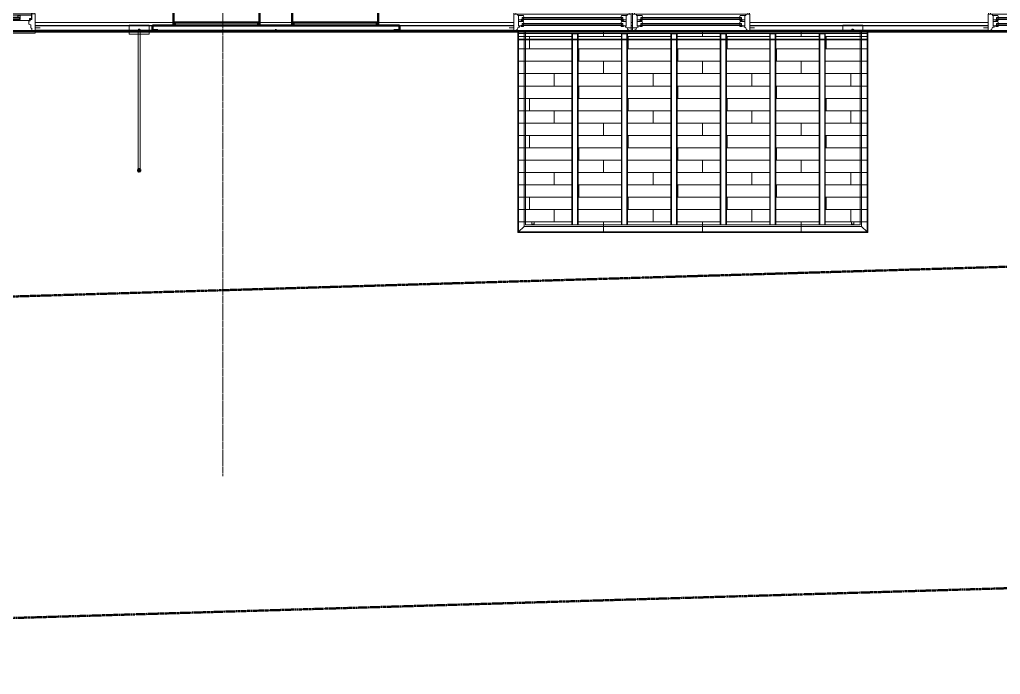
# Model space of a CAD drawing. Header units: inches. Extents: x -4218 to -1830, y 9767 to 12426.
# Drawn here: x -3220.1 to -2902.6, y 9772 to 9983.9 of the extents above; entities that cross this region are included whole.
import ezdxf

# ---------------------------------------------------------------- set-up
doc = ezdxf.new("R2010")
doc.units = ezdxf.units.IN
doc.header["$MEASUREMENT"] = 0
for name, pattern in [('Dash 1_16_', [0.125, 0.0625, -0.0625]), ('Double Dash 3_8_', [1, 0.375, -0.125, 0.125, -0.125, 0.125, -0.125]), ('Grid Line 1_2_', [0.875, 0.5, -0.125, 0.125, -0.125]), ('Hidden 1_8_', [0.1875, 0.125, -0.0625])]:
    doc.linetypes.add(name, pattern=pattern)
for name, color, linetype, lineweight in [('A-DOOR-5', 31, 'Continuous', 9), ('A-DOOR-6', 31, 'Continuous', 20), ('A-DOOR-FRAM', 31, 'Continuous', 9), ('A-DOOR-FRAM-4', 31, 'Continuous', 20), ('A-DOOR-GLAZ', 31, 'Continuous', 9), ('A-FLOR-3', 192, 'Continuous', 9), ('A-FLOR-PATT-1', 9, 'Continuous', 9), ('A-GENM', 5, 'Continuous', 9), ('A-GENM-6', 5, 'Continuous', 50), ('A-GLAZ-1', 151, 'Continuous', 9), ('A-GLAZ-2', 151, 'Continuous', 20), ('A-GLAZ-3', 151, 'Continuous', 50), ('A-WALL', 113, 'Continuous', 13), ('A-WALL-7', 113, 'Continuous', 9), ('A-WALL-8', 113, 'Continuous', 50), ('C-PROP-LINE', 91, 'Double Dash 3_8_', 50), ('C-PROP-LINE-1', 91, 'Dash 1_16_', 50), ('S-BEAM', 12, 'Continuous', 9), ('S-BEAM-1', 12, 'Hidden 1_8_', 9), ('S-GRID-1', 1, 'Grid Line 1_2_', 9)]:
    doc.layers.add(name, color=color, linetype=linetype, lineweight=lineweight)

# ---------------------------------------------------------------- blocks, each defined once
blk = doc.blocks.new('Basic Wall _ EXT - FIBER CEMENT - LARGE - ___-2505169-BACKGROUND - RCP - 2ND FLOOR')
at = {"layer": 'A-WALL-7'}
for p, q in [((-3215.06, 9981.94), (-3177.09, 9981.94)), ((-3177.09, 9981.94), (-3215.06, 9981.94)), ((-3177.09, 9981.91), (-3215.06, 9981.91)), ((-3177.09, 9981.91), (-3215.06, 9981.91)), ((-3177.09, 9981.94), (-3170.26, 9981.94)), ((-3170.26, 9981.94), (-3177.09, 9981.94)), ((-3097.16, 9981.91), (-3177.09, 9981.91)), ((-3097.16, 9981.91), (-3177.09, 9981.91)), ((-3169.82, 9981.94), (-3170.26, 9981.94)), ((-3167.03, 9981.94), (-3169.82, 9981.94)), ((-3142.82, 9981.94), (-3167.02, 9981.94)), ((-3142.39, 9981.94), (-3142.82, 9981.94)), ((-3142.39, 9981.94), (-3131.86, 9981.94)), ((-3131.86, 9981.94), (-3142.39, 9981.94)), ((-3131.42, 9981.94), (-3131.86, 9981.94)), ((-3104.42, 9981.94), (-3131.42, 9981.94)), ((-3103.99, 9981.94), (-3104.42, 9981.94)), ((-3103.99, 9981.94), (-3097.16, 9981.94)), ((-3097.16, 9981.94), (-3103.99, 9981.94)), ((-3097.16, 9981.94), (-3060.14, 9981.94)), ((-3060.14, 9981.94), (-3097.16, 9981.94)), ((-3060.14, 9981.91), (-3097.16, 9981.91)), ((-3060.14, 9981.91), (-3097.16, 9981.91)), ((-3022.11, 9981.94), (-3021.74, 9981.94)), ((-3021.74, 9981.94), (-3022.11, 9981.94)), ((-3021.74, 9981.91), (-3022.11, 9981.91)), ((-3021.74, 9981.91), (-3022.11, 9981.91)), ((-2983.71, 9981.94), (-2906.54, 9981.94)), ((-2906.54, 9981.94), (-2983.71, 9981.94)), ((-2906.54, 9981.91), (-2983.71, 9981.91)), ((-2906.54, 9981.91), (-2983.71, 9981.91)), ((-3060.14, 9979.9), (-3215.06, 9979.9)), ((-3060.14, 9979.9), (-3215.06, 9979.9)), ((-3215.06, 9979.87), (-3060.14, 9979.87)), ((-3060.14, 9979.87), (-3215.06, 9979.87)), ((-3021.74, 9979.9), (-3022.11, 9979.9)), ((-3021.74, 9979.9), (-3022.11, 9979.9)), ((-3022.11, 9979.87), (-3021.74, 9979.87)), ((-3021.74, 9979.87), (-3022.11, 9979.87)), ((-2906.54, 9979.9), (-2983.71, 9979.9)), ((-2906.54, 9979.9), (-2983.71, 9979.9)), ((-2983.71, 9979.87), (-2906.54, 9979.87)), ((-2906.54, 9979.87), (-2983.71, 9979.87))]:
    blk.add_line(p, q, dxfattribs=at)
blk = doc.blocks.new('Window-Double_Hung-Andersen-400_Series-Tilt_Wash - DOUBLE HUNG - REVERSE COTTAGE - 2ND FLOOR-2888952-BACKGROUND - RCP - 2ND FLOOR')
at = {"layer": 'A-GLAZ-1'}
for p, q in [((-19.01, 3.94), (-19.01, 2.44)), ((-18.95, 3.94), (-19.01, 3.94)), ((-18.95, 4.44), (18.95, 4.44)), ((-18.95, 1.06), (-18.95, 4.44)), ((-18.32, 1.06), (-18.32, 4.44)), ((18.32, 1.06), (18.32, 4.44)), ((18.95, 4.44), (18.95, 1.06)), ((19.01, 3.94), (18.95, 3.94)), ((19.01, 2.44), (19.01, 3.94)), ((-18.95, 2.44), (-19.01, 2.44)), ((18.95, 1.06), (-18.95, 1.06)), ((19.01, 2.44), (18.95, 2.44)), ((-16.29, -0.19), (-15.7, -0.19)), ((-16.29, -0.56), (-15.7, -0.56)), ((-16.29, -2.13), (-15.7, -2.13)), ((-16.29, -2.5), (-15.7, -2.5)), ((-15.82, -0.56), (-15.82, -0.19)), ((-15.82, -2.5), (-15.82, -2.13)), ((-15.7, -0.06), (15.7, -0.06)), ((-15.7, -0.19), (15.7, -0.19)), ((-15.7, -0.56), (15.7, -0.56)), ((-15.7, -0.69), (15.7, -0.69)), ((-15.7, -2), (15.7, -2)), ((-15.7, -2.13), (15.7, -2.13)), ((-15.7, -2.5), (15.7, -2.5)), ((-15.7, -2.63), (15.7, -2.63)), ((16.29, -0.19), (15.7, -0.19)), ((16.29, -0.56), (15.7, -0.56)), ((16.29, -2.13), (15.7, -2.13)), ((16.29, -2.5), (15.7, -2.5)), ((15.82, -0.56), (15.82, -0.19)), ((15.82, -2.5), (15.82, -2.13))]:
    blk.add_line(p, q, dxfattribs=at)
at = {"layer": 'A-GLAZ-2'}
for p, q in [((-19.01, 1.06), (19.01, 1.06)), ((-19.01, -4.81), (-19.01, 1.06)), ((-17.67, 0.78), (-18, 1.06)), ((-17.67, 0.78), (-17.67, 0.56)), ((-17.67, 0.56), (-15.86, 0.56)), ((-17.42, -2.75), (-17.42, 0.56)), ((-15.86, 0.56), (-15.7, -0.06)), ((15.86, 0.56), (15.7, -0.06)), ((17.67, 0.56), (15.86, 0.56)), ((17.42, -2.75), (17.42, 0.56)), ((17.67, 0.78), (18, 1.06)), ((17.67, 0.78), (17.67, 0.56)), ((19.01, 1.06), (19.01, -4.81)), ((-17.42, -0.81), (-16.57, -0.81)), ((-17.42, -1.37), (-15.86, -1.37)), ((-17.42, -2.75), (-16.57, -2.75)), ((-17.14, -3.19), (-17.14, -2.75)), ((-16.57, -0.69), (-16.57, -1.03)), ((-15.7, -0.69), (-16.57, -0.69)), ((-15.86, -1.03), (-16.57, -1.03)), ((-16.57, -2.63), (-16.57, -2.97)), ((-15.7, -2.63), (-16.57, -2.63)), ((-15.86, -2.97), (-16.57, -2.97)), ((-16.29, -0.69), (-16.29, -0.06)), ((-15.7, -0.06), (-16.29, -0.06)), ((-16.29, -2.63), (-16.29, -2)), ((-15.7, -2), (-16.29, -2)), ((-15.86, -1.03), (-15.7, -0.69)), ((-15.86, -1.37), (-15.7, -2)), ((-15.86, -2.97), (-15.7, -2.63)), ((15.7, -0.06), (16.29, -0.06)), ((15.86, -1.03), (15.7, -0.69)), ((15.7, -0.69), (16.57, -0.69)), ((15.86, -1.37), (15.7, -2)), ((15.7, -2), (16.29, -2)), ((15.86, -2.97), (15.7, -2.63)), ((15.7, -2.63), (16.57, -2.63)), ((15.86, -1.03), (16.57, -1.03)), ((17.42, -1.37), (15.86, -1.37)), ((15.86, -2.97), (16.57, -2.97)), ((16.29, -0.69), (16.29, -0.06)), ((16.29, -2.63), (16.29, -2)), ((16.57, -0.69), (16.57, -1.03)), ((17.42, -0.81), (16.57, -0.81)), ((16.57, -2.63), (16.57, -2.97)), ((17.42, -2.75), (16.57, -2.75)), ((17.14, -3.19), (17.14, -2.75)), ((-19.01, -3.44), (-20.51, -3.44)), ((19.01, -4.81), (-19.01, -4.81)), ((-18.2, -4), (-17.92, -4)), ((-18.2, -4.81), (-18.2, -4)), ((-17.92, -4), (-17.61, -3.19)), ((-17.61, -3.19), (-17.14, -3.19)), ((17.61, -3.19), (17.14, -3.19)), ((17.92, -4), (17.61, -3.19)), ((18.2, -4), (17.92, -4)), ((18.2, -4.81), (18.2, -4)), ((19.01, -3.44), (20.51, -3.44))]:
    blk.add_line(p, q, dxfattribs=at)
blk = doc.blocks.new('Door-Inswing-Andersen-400_Series-Single - 3_ 0-1_8_ x custom height - 2ND FLOOR-2897953-BACKGROUND - RCP - 2ND FLOOR')
at = {"layer": 'A-DOOR-5'}
blk.add_line((16.87, 0.66), (16.87, 34.41), dxfattribs=at)
blk.add_arc((16.87, 0.66), 33.75, 90, 180, dxfattribs=at)
at = {"layer": 'A-DOOR-6'}
for p, q in [((-16.87, -0.41), (-16.87, 0.66)), ((-16.87, 0.66), (-12.44, 0.66)), ((-13.19, 0.66), (-13.19, -0.66)), ((-13.19, 0.66), (-13.19, 0.59)), ((-13.19, 0.59), (-12.67, 0.59)), ((-12.44, 0.09), (-13.19, 0.09)), ((-12.67, 0.59), (-12.47, 0.34)), ((-12.47, 0.34), (-12.44, 0.16)), ((12.44, 0.66), (-12.44, 0.66)), ((-12.44, 0.16), (-12.44, 0.09)), ((16.87, 0.66), (12.44, 0.66)), ((12.47, 0.34), (12.44, 0.16)), ((12.44, 0.16), (12.44, 0.09)), ((12.44, 0.09), (13.19, 0.09)), ((12.67, 0.59), (12.47, 0.34)), ((13.19, 0.59), (12.67, 0.59)), ((13.19, 0.66), (13.19, -0.66)), ((13.19, 0.66), (13.19, 0.59)), ((16.87, -0.41), (16.87, 0.66)), ((-16.26, -0.42), (-16.87, -0.41)), ((-16.26, -1.06), (-16.26, -0.42)), ((-16.26, -1.06), (-12.44, -1.06)), ((-13.19, -0.66), (-12.44, -0.66)), ((-12.44, -0.75), (-12.47, -1.06)), ((-12.44, -0.66), (-12.44, -0.75)), ((12.44, -1.06), (-12.44, -1.06)), ((12.44, -0.66), (12.44, -0.75)), ((13.19, -0.66), (12.44, -0.66)), ((12.44, -0.75), (12.47, -1.06)), ((16.26, -1.06), (12.44, -1.06)), ((16.26, -0.42), (16.87, -0.41)), ((16.26, -1.06), (16.26, -0.42))]:
    blk.add_line(p, q, dxfattribs=at)
at = {"layer": 'A-DOOR-FRAM'}
for p, q in [((-17.94, 4.44), (-17.31, 4.44)), ((-17.94, 1.12), (-17.94, 4.44)), ((-17.31, 4.44), (-17.31, 1.12)), ((17.31, 4.44), (17.94, 4.44)), ((17.31, 1.12), (17.31, 4.44)), ((17.94, 4.44), (17.94, 1.12)), ((-17.31, 1.12), (-17.94, 1.12)), ((17.94, 1.12), (17.31, 1.12))]:
    blk.add_line(p, q, dxfattribs=at)
at = {"layer": 'A-DOOR-FRAM-4'}
for p, q in [((-18.06, -4.75), (-18.06, 1.12)), ((-18.06, 1.12), (-17.03, 1.12)), ((-17.69, 1.12), (-18.06, 1.12)), ((-18.06, 1.12), (18.06, 1.12)), ((-18.06, -5.09), (-18.06, 1.12)), ((-17.03, 1.12), (-17.03, -0.66)), ((17.03, 1.12), (17.03, -0.66)), ((18.06, 1.12), (17.03, 1.12)), ((18.06, -4.75), (18.06, 1.12)), ((18.06, 1.12), (18.06, -5.09)), ((-17.03, -0.66), (-16.45, -0.66)), ((-16, -2.23), (-16.69, -2.39)), ((-16.69, -2.39), (-16.69, -3.39)), ((-16.45, -0.66), (-16.45, -1.09)), ((-16.45, -1.09), (-16, -1.09)), ((-16, -1.09), (-16, -2.23)), ((16.45, -1.09), (16, -1.09)), ((16, -1.09), (16, -2.23)), ((16, -2.23), (16.69, -2.39)), ((16.45, -0.66), (16.45, -1.09)), ((17.03, -0.66), (16.45, -0.66)), ((16.69, -2.39), (16.69, -3.39)), ((-19.69, -3.44), (-18.06, -3.44)), ((-18.06, -4.75), (-17.03, -4.75)), ((18.06, -5.09), (-18.06, -5.09)), ((-16.69, -3.39), (-17.03, -3.63)), ((-17.03, -3.63), (-17.03, -4.75)), ((16.69, -3.39), (17.03, -3.63)), ((17.03, -3.63), (17.03, -4.75)), ((18.06, -4.75), (17.03, -4.75)), ((19.69, -3.44), (18.06, -3.44))]:
    blk.add_line(p, q, dxfattribs=at)
at = {"layer": 'A-DOOR-GLAZ'}
for p, q in [((12.44, 0.09), (-12.44, 0.09)), ((-13.19, -0.06), (-12.44, -0.06)), ((-12.44, -0.5), (-13.19, -0.5)), ((-12.98, -0.5), (-12.98, -0.06)), ((12.44, -0.06), (-12.44, -0.06)), ((12.44, -0.5), (-12.44, -0.5)), ((12.44, -0.66), (-12.44, -0.66)), ((13.19, -0.06), (12.44, -0.06)), ((12.44, -0.5), (13.19, -0.5)), ((12.98, -0.5), (12.98, -0.06))]:
    blk.add_line(p, q, dxfattribs=at)
blk = doc.blocks.new('V-Series_EWC4_SPVU_RFA_2015 - 2ND AND 3RD FLOOR-2226480-BACKGROUND - RCP - 2ND FLOOR')
at = {"layer": 'A-GENM-6'}
for p, q in [((-3858.97, 11734.83), (-3858.97, 11735.26)), ((-3858.97, 11735.26), (-3829.54, 11735.26)), ((-3858.97, 11734.33), (-3858.97, 11734.83)), ((-3858.97, 11734.83), (-3857.97, 11734.83)), ((-3857.97, 11734.83), (-3858.97, 11734.83)), ((-3858.97, 11708.33), (-3858.97, 11734.33)), ((-3857.97, 11734.83), (-3857.97, 11734.33)), ((-3857.97, 11707.83), (-3857.97, 11734.83)), ((-3857.97, 11734.33), (-3857.97, 11708.33)), ((-3829.54, 11735.26), (-3829.54, 11707.39)), ((-3858.97, 11707.83), (-3858.97, 11708.33)), ((-3857.97, 11708.33), (-3857.97, 11707.83)), ((-3857.97, 11707.83), (-3858.97, 11707.83)), ((-3858.97, 11707.39), (-3858.97, 11707.83)), ((-3858.97, 11707.83), (-3857.97, 11707.83)), ((-3829.54, 11707.39), (-3858.97, 11707.39))]:
    blk.add_line(p, q, dxfattribs=at)
blk = doc.blocks.new('Walls 16 - Walls 1-2569701-BACKGROUND - RCP - 2ND FLOOR')
at = {"layer": 'A-WALL-7'}
for p, q in [((-3184.62, 9981.94), (-3184.62, 9982.13)), ((-3184.62, 9982.13), (-3184.51, 9982.13)), ((-3184.51, 9982.13), (-3184.62, 9982.13)), ((-3184.62, 9980.19), (-3184.62, 9981.94)), ((-3184.49, 9982.13), (-3181.37, 9982.13)), ((-3178.12, 9982.13), (-3184.49, 9982.13)), ((-3181.37, 9982.13), (-3180.53, 9982.13)), ((-3180.53, 9982.13), (-3179.75, 9982.13)), ((-3179.75, 9982.13), (-3179.07, 9982.13)), ((-3179.07, 9982.13), (-3178.56, 9982.13)), ((-3178.56, 9982.13), (-3178.23, 9982.13)), ((-3178.23, 9982.13), (-3178.12, 9982.13)), ((-3178.12, 9982.13), (-3178.12, 9981.97)), ((-3178.12, 9981.94), (-3178.12, 9980.48)), ((-3184.62, 9979.9), (-3184.62, 9980.19)), ((-3184.62, 9979.2), (-3184.62, 9979.87)), ((-3184.62, 9979.2), (-3178.12, 9979.2)), ((-3181.75, 9979.2), (-3184.62, 9979.2)), ((-3181.75, 9980.44), (-3181.75, 9980.51)), ((-3181.75, 9980.19), (-3181.75, 9980.41)), ((-3181.75, 9979.9), (-3181.75, 9980.19)), ((-3181.75, 9979.2), (-3181.75, 9979.87)), ((-3181.75, 9935.09), (-3181.75, 9979.2)), ((-3181.64, 9979.2), (-3181.7, 9979.2)), ((-3181.56, 9979.2), (-3181.64, 9979.2)), ((-3181.47, 9979.2), (-3181.56, 9979.2)), ((-3181.37, 9979.2), (-3181.47, 9979.2)), ((-3181.28, 9979.2), (-3181.37, 9979.2)), ((-3181.18, 9979.2), (-3181.27, 9979.2)), ((-3181.11, 9979.2), (-3181.18, 9979.2)), ((-3181.05, 9979.2), (-3181.1, 9979.2)), ((-3181, 9980.51), (-3181, 9980.44)), ((-3181, 9980.41), (-3181, 9980.19)), ((-3181, 9980.19), (-3181, 9979.9)), ((-3181, 9979.87), (-3181, 9979.2)), ((-3181, 9979.2), (-3181, 9935.09)), ((-3178.12, 9979.2), (-3180.99, 9979.2)), ((-3178.12, 9980.43), (-3178.12, 9980.19)), ((-3178.12, 9980.19), (-3178.12, 9979.9)), ((-3178.12, 9979.87), (-3178.12, 9979.2))]:
    blk.add_line(p, q, dxfattribs=at)
for start_param, end_param in [(2.879793, 3.141593), (3.141593, 3.359433), (3.45814, 3.664826), (1.308997, 2.783757), (3.666584, 3.926299), (3.928778, 4.187721), (4.190755, 4.449148), (4.45253, 4.587024), (4.587024, 4.710638), (4.71414, 4.837754), (4.837754, 4.972247), (0.264233, 1.308997), (4.97563, 5.234023), (5.237057, 5.496), (5.498479, 5.758194), (0, 0.261799), (6.065345, 6.260917)]:
    blk.add_ellipse((-3181.37, 9980.51), major_axis=(0.375, 0), ratio=0.86769, start_param=start_param, end_param=end_param, dxfattribs=at)
at = {"layer": 'A-WALL-8', "flags": 128}
for points in [[(-3181.75, 9935.09), (-3181.74, 9935.19), (-3181.7, 9935.29), (-3181.65, 9935.37), (-3181.59, 9935.44), (-3181.5, 9935.49), (-3181.42, 9935.52), (-3181.33, 9935.52), (-3181.24, 9935.49), (-3181.16, 9935.44), (-3181.09, 9935.37), (-3181.04, 9935.29), (-3181.01, 9935.19), (-3181, 9935.09)], [(-3181, 9935.09), (-3181.01, 9934.98), (-3181.04, 9934.89), (-3181.09, 9934.8), (-3181.16, 9934.73), (-3181.24, 9934.68), (-3181.33, 9934.66), (-3181.42, 9934.66), (-3181.5, 9934.68), (-3181.59, 9934.73), (-3181.65, 9934.8), (-3181.7, 9934.89), (-3181.74, 9934.98), (-3181.75, 9935.09)]]:
    blk.add_lwpolyline(points, dxfattribs=at)
blk = doc.blocks.new('Walls 51 - Walls 1-2573829-BACKGROUND - RCP - 2ND FLOOR')
at = {"layer": 'A-WALL-7'}
for p, q in [((-3054.27, 9917.47), (-3054.27, 9918.18)), ((-3053.52, 9918.18), (-3053.52, 9917.47))]:
    blk.add_line(p, q, dxfattribs=at)
for start_param, end_param in [(0.049078, 3.092515), (3.235897, 3.403392), (6.13645, 6.283185)]:
    blk.add_ellipse((-3053.89, 9917.45), major_axis=(0.375, 0), ratio=0.86769, start_param=start_param, end_param=end_param, dxfattribs=at)
blk = doc.blocks.new('Walls 52 - Walls 1-2573848-BACKGROUND - RCP - 2ND FLOOR')
at = {"layer": 'A-WALL-7'}
for p, q in [((-2953.65, 9981.94), (-2953.65, 9982.13)), ((-2953.65, 9982.13), (-2950.4, 9982.13)), ((-2947.15, 9982.13), (-2953.65, 9982.13)), ((-2953.65, 9980.19), (-2953.65, 9981.94)), ((-2950.4, 9982.13), (-2948.77, 9982.13)), ((-2948.77, 9982.13), (-2947.15, 9982.13)), ((-2947.15, 9982.13), (-2947.15, 9981.94)), ((-2947.15, 9981.94), (-2947.15, 9980.19)), ((-2953.65, 9979.9), (-2953.65, 9980.19)), ((-2950.77, 9980.19), (-2950.77, 9980.51)), ((-2950.77, 9979.9), (-2950.77, 9980.19)), ((-2950.02, 9980.51), (-2950.02, 9980.19)), ((-2950.02, 9980.19), (-2950.02, 9979.9)), ((-2947.15, 9980.19), (-2947.15, 9979.9)), ((-2950.77, 9917.47), (-2950.77, 9918.18)), ((-2950.02, 9918.18), (-2950.02, 9917.47))]:
    blk.add_line(p, q, dxfattribs=at)
for centre, start_param, end_param in [((-2950.4, 9980.51), 0, 3.141593), ((-2950.4, 9980.51), 3.141593, 3.359433), ((-2950.4, 9980.51), 3.403392, 3.663844), ((-2950.4, 9980.51), 3.665191, 3.860878), ((-2950.4, 9980.51), 3.926991, 4.186454), ((-2950.4, 9980.51), 4.18879, 4.447982), ((-2950.4, 9980.51), 4.45059, 4.587024), ((-2950.4, 9980.51), 4.587024, 4.709688), ((-2950.4, 9980.51), 4.712389, 4.837754), ((-2950.4, 9980.51), 4.837754, 4.971578), ((-2950.4, 9980.51), 4.974188, 5.233645), ((-2950.4, 9980.51), 5.235988, 5.495873), ((-2950.4, 9980.51), 5.570973, 5.758233), ((-2950.4, 9980.51), 5.840308, 6.020685), ((-2950.4, 9980.51), 6.065345, 6.260917), ((-2950.4, 9917.45), 0.049078, 3.092515), ((-2950.4, 9917.45), 3.141593, 3.403392), ((-2950.4, 9917.45), 6.021386, 6.283185)]:
    blk.add_ellipse(centre, major_axis=(0.375, 0), ratio=0.86769, start_param=start_param, end_param=end_param, dxfattribs=at)
blk = doc.blocks.new('Walls 147 - Walls 3-2573868-BACKGROUND - RCP - 2ND FLOOR')
at = {"layer": 'A-WALL-7'}
for p, q in [((-3058.81, 9979.81), (-3058.81, 9977.3)), ((-3058.81, 9979.34), (-3058.81, 9979.81)), ((-3058.81, 9979.34), (-3058.81, 9979.81)), ((-3058.81, 9914.94), (-3058.81, 9979.81)), ((-3058.81, 9979.34), (-3058.81, 9979.81)), ((-3058.81, 9977.57), (-3058.81, 9979.34)), ((-3058.81, 9979.34), (-3058.81, 9977.57)), ((-3058.81, 9977.38), (-3058.81, 9979.34)), ((-3058.81, 9977.57), (-3058.81, 9979.34)), ((-3058.81, 9977.38), (-3058.81, 9979.34)), ((-3056.28, 9979.34), (-3058.79, 9979.34)), ((-3056.28, 9979.34), (-3058.79, 9979.34)), ((-3058.54, 9977.3), (-3058.54, 9979.81)), ((-3058.54, 9979.34), (-3058.54, 9979.81)), ((-3058.54, 9977.57), (-3058.54, 9979.34)), ((-3056.77, 9977.3), (-3056.77, 9979.81)), ((-3056.77, 9977.3), (-3056.77, 9979.81)), ((-3056.28, 9979.81), (-3056.28, 9917.47)), ((-3056.28, 9979.34), (-3056.28, 9979.81)), ((-2948.02, 9979.34), (-3056.28, 9979.34)), ((-2948.02, 9979.34), (-3056.28, 9979.34)), ((-3056.28, 9977.5), (-3056.28, 9979.34)), ((-3021.74, 9979.83), (-3022.11, 9979.83)), ((-3022.11, 9979.83), (-3021.74, 9979.83)), ((-2948.02, 9979.83), (-2983.71, 9979.83)), ((-2983.71, 9979.83), (-2945.49, 9979.83)), ((-2947.53, 9979.83), (-2948.02, 9979.83)), ((-2948.02, 9979.34), (-2948.02, 9979.83)), ((-2948.02, 9979.83), (-2948.02, 9917.47)), ((-2947.53, 9979.83), (-2948.02, 9979.83)), ((-2948.02, 9979.83), (-2945.49, 9979.83)), ((-2945.51, 9979.34), (-2948.02, 9979.34)), ((-2945.51, 9979.34), (-2948.02, 9979.34)), ((-2948.02, 9977.57), (-2948.02, 9979.34)), ((-2945.57, 9979.83), (-2947.53, 9979.83)), ((-2947.53, 9979.83), (-2947.53, 9977.3)), ((-2947.53, 9979.83), (-2947.53, 9977.3)), ((-2945.57, 9979.83), (-2947.53, 9979.83)), ((-2947.53, 9979.83), (-2945.76, 9979.83)), ((-2945.76, 9979.83), (-2947.53, 9979.83)), ((-2945.76, 9979.83), (-2945.76, 9977.3)), ((-2945.76, 9979.83), (-2945.76, 9979.34)), ((-2945.76, 9979.83), (-2945.5, 9979.83)), ((-2945.69, 9979.83), (-2945.76, 9979.83)), ((-2945.76, 9979.34), (-2945.76, 9977.57)), ((-2945.57, 9979.83), (-2945.69, 9979.83)), ((-2945.5, 9979.83), (-2945.57, 9979.83)), ((-2945.5, 9979.83), (-2945.49, 9979.83)), ((-2945.49, 9979.83), (-2945.5, 9979.83)), ((-2945.49, 9979.83), (-2945.49, 9979.34)), ((-2945.49, 9977.3), (-2945.49, 9979.83)), ((-2945.49, 9979.83), (-2945.49, 9979.34)), ((-2945.49, 9914.94), (-2945.49, 9979.83)), ((-2945.49, 9979.83), (-2945.49, 9979.34)), ((-2945.49, 9979.34), (-2945.49, 9977.38)), ((-2945.49, 9977.57), (-2945.49, 9979.34)), ((-2945.49, 9979.34), (-2945.49, 9977.57)), ((-2945.49, 9979.34), (-2945.49, 9977.57)), ((-2945.49, 9979.34), (-2945.49, 9977.38)), ((-3058.81, 9977.5), (-3058.81, 9977.57)), ((-3058.81, 9977.57), (-3058.81, 9977.33)), ((-3056.28, 9977.57), (-3058.81, 9977.57)), ((-3058.54, 9977.57), (-3058.81, 9977.57)), ((-3058.81, 9977.3), (-3058.81, 9977.57)), ((-3058.81, 9977.43), (-3058.81, 9977.5)), ((-3058.81, 9977.38), (-3058.81, 9977.43)), ((-3058.81, 9977.33), (-3058.81, 9977.38)), ((-3058.81, 9977.31), (-3058.81, 9977.33)), ((-3058.81, 9977.33), (-3058.81, 9977.31)), ((-3058.81, 9977.3), (-3058.81, 9977.31)), ((-3058.81, 9977.31), (-3058.81, 9977.3)), ((-3058.54, 9977.3), (-3058.81, 9977.3)), ((-2945.49, 9977.3), (-3058.81, 9977.3)), ((-3058.81, 9914.94), (-3058.81, 9977.3)), ((-3058.81, 9914.94), (-3058.81, 9977.3)), ((-3058.61, 9977.3), (-3058.67, 9977.3)), ((-3056.77, 9977.3), (-3058.61, 9977.3)), ((-3056.77, 9977.57), (-3058.54, 9977.57)), ((-3058.54, 9977.3), (-3058.54, 9977.57)), ((-3056.77, 9977.3), (-3058.54, 9977.3)), ((-3058.54, 9915.21), (-3058.54, 9977.3)), ((-3058.54, 9915.21), (-3058.54, 9977.3)), ((-3056.28, 9977.57), (-3056.77, 9977.57)), ((-3056.28, 9977.3), (-3056.77, 9977.3)), ((-3056.28, 9977.3), (-3056.77, 9977.3)), ((-3056.77, 9916.98), (-3056.77, 9977.3)), ((-3056.77, 9916.98), (-3056.77, 9977.3)), ((-2948.02, 9977.57), (-3056.28, 9977.57)), ((-3041.28, 9977.57), (-3056.28, 9977.57)), ((-3056.28, 9977.43), (-3056.28, 9977.5)), ((-3056.28, 9977.38), (-3056.28, 9977.43)), ((-3041.28, 9977.3), (-3056.28, 9977.3)), ((-3041.28, 9977.3), (-3056.28, 9977.3)), ((-3056.28, 9917.47), (-3056.28, 9977.3)), ((-3025.28, 9977.57), (-3039.28, 9977.57)), ((-3025.28, 9977.3), (-3039.28, 9977.3)), ((-3025.28, 9977.3), (-3039.28, 9977.3)), ((-3009.28, 9977.57), (-3023.28, 9977.57)), ((-3009.28, 9977.3), (-3023.28, 9977.3)), ((-3009.28, 9977.3), (-3023.28, 9977.3)), ((-2993.28, 9977.57), (-3007.28, 9977.57)), ((-2993.28, 9977.3), (-3007.28, 9977.3)), ((-2993.28, 9977.3), (-3007.28, 9977.3)), ((-2977.28, 9977.57), (-2991.28, 9977.57)), ((-2977.28, 9977.3), (-2991.28, 9977.3)), ((-2977.28, 9977.3), (-2991.28, 9977.3)), ((-2961.28, 9977.57), (-2975.28, 9977.57)), ((-2961.28, 9977.3), (-2975.28, 9977.3)), ((-2961.28, 9977.3), (-2975.28, 9977.3)), ((-2948.02, 9977.57), (-2959.28, 9977.57)), ((-2948.02, 9977.3), (-2959.28, 9977.3)), ((-2948.02, 9977.3), (-2959.28, 9977.3)), ((-2945.49, 9977.57), (-2948.02, 9977.57)), ((-2947.53, 9977.57), (-2948.02, 9977.57)), ((-2948.02, 9977.5), (-2948.02, 9977.57)), ((-2948.02, 9977.43), (-2948.02, 9977.5)), ((-2948.02, 9977.38), (-2948.02, 9977.43)), ((-2947.53, 9977.3), (-2948.02, 9977.3)), ((-2947.53, 9977.3), (-2948.02, 9977.3)), ((-2948.02, 9917.47), (-2948.02, 9977.3)), ((-2945.76, 9977.57), (-2947.53, 9977.57)), ((-2945.76, 9977.3), (-2947.53, 9977.3)), ((-2945.69, 9977.3), (-2947.53, 9977.3)), ((-2947.53, 9977.3), (-2947.53, 9916.98)), ((-2947.53, 9977.3), (-2947.53, 9916.98)), ((-2945.49, 9977.57), (-2945.76, 9977.57)), ((-2945.76, 9977.57), (-2945.76, 9977.3)), ((-2945.49, 9977.3), (-2945.76, 9977.3)), ((-2945.76, 9977.3), (-2945.76, 9915.21)), ((-2945.76, 9977.3), (-2945.76, 9915.21)), ((-2945.63, 9977.3), (-2945.69, 9977.3)), ((-2945.49, 9977.5), (-2945.49, 9977.57)), ((-2945.49, 9977.57), (-2945.49, 9977.5)), ((-2945.49, 9977.57), (-2945.49, 9977.3)), ((-2945.49, 9977.38), (-2945.49, 9977.5)), ((-2945.49, 9977.5), (-2945.49, 9977.38)), ((-2945.49, 9977.33), (-2945.49, 9977.38)), ((-2945.49, 9977.38), (-2945.49, 9977.3)), ((-2945.49, 9977.31), (-2945.49, 9977.33)), ((-2945.49, 9977.3), (-2945.49, 9977.31)), ((-2945.49, 9977.3), (-2945.49, 9914.94)), ((-2945.49, 9977.3), (-2945.49, 9914.94)), ((-2945.49, 9914.94), (-3058.81, 9914.94)), ((-3058.81, 9914.94), (-2945.49, 9914.94)), ((-2945.49, 9914.94), (-3058.81, 9914.94)), ((-3056.77, 9916.98), (-3058.54, 9915.21)), ((-3058.54, 9915.21), (-3056.77, 9916.98)), ((-2945.76, 9915.21), (-3058.54, 9915.21)), ((-2945.76, 9915.21), (-3058.54, 9915.21)), ((-2947.53, 9916.98), (-3056.77, 9916.98)), ((-2947.53, 9916.98), (-3056.77, 9916.98)), ((-3056.28, 9917.47), (-3054.27, 9917.47)), ((-2948.02, 9917.47), (-3056.28, 9917.47)), ((-3054.26, 9917.47), (-3053.52, 9917.47)), ((-3053.52, 9917.47), (-3041.28, 9917.47)), ((-3041.28, 9917.47), (-3041.09, 9917.47)), ((-3041.09, 9917.47), (-3039.47, 9917.47)), ((-3039.47, 9917.47), (-3039.28, 9917.47)), ((-3039.28, 9917.47), (-3025.28, 9917.47)), ((-3025.28, 9917.47), (-3025.09, 9917.47)), ((-3025.09, 9917.47), (-3023.47, 9917.47)), ((-3023.47, 9917.47), (-3023.28, 9917.47)), ((-3023.28, 9917.47), (-3009.28, 9917.47)), ((-3009.28, 9917.47), (-3009.09, 9917.47)), ((-3009.09, 9917.47), (-3007.47, 9917.47)), ((-3007.47, 9917.47), (-3007.28, 9917.47)), ((-3007.28, 9917.47), (-2993.28, 9917.47)), ((-2993.28, 9917.47), (-2993.09, 9917.47)), ((-2993.09, 9917.47), (-2991.47, 9917.47)), ((-2991.47, 9917.47), (-2991.28, 9917.47)), ((-2991.28, 9917.47), (-2977.28, 9917.47)), ((-2977.28, 9917.47), (-2977.09, 9917.47)), ((-2977.09, 9917.47), (-2975.47, 9917.47)), ((-2975.47, 9917.47), (-2975.28, 9917.47)), ((-2975.28, 9917.47), (-2961.28, 9917.47)), ((-2961.28, 9917.47), (-2961.09, 9917.47)), ((-2961.09, 9917.47), (-2959.47, 9917.47)), ((-2959.47, 9917.47), (-2959.28, 9917.47)), ((-2959.28, 9917.47), (-2950.77, 9917.47)), ((-2950.77, 9917.47), (-2950.03, 9917.47)), ((-2950.02, 9917.47), (-2948.02, 9917.47)), ((-2945.76, 9915.21), (-2947.53, 9916.98)), ((-2947.53, 9916.98), (-2945.76, 9915.21))]:
    blk.add_line(p, q, dxfattribs=at)
for points, knots in [([(-3058.77, 9914.98), (-3058.78, 9914.97), (-3058.79, 9914.96), (-3058.81, 9914.94), (-3058.81, 9914.94), (-3058.81, 9914.94)], [-0.3333333, -0.3333333, -0.3333333, -0.3333333, -0.25, -0.1666667, 0, 0, 0, 0]), ([(-3058.8, 9914.95), (-3058.8, 9914.95), (-3058.79, 9914.96), (-3058.78, 9914.98), (-3058.76, 9914.99), (-3058.74, 9915.01), (-3058.74, 9915.02), (-3058.73, 9915.02)], [-0.8333333, -0.8333333, -0.8333333, -0.8333333, -0.75, -0.6666667, -0.5833333, -0.5416667, -0.5, -0.5, -0.5, -0.5]), ([(-3058.54, 9915.21), (-3058.56, 9915.19), (-3058.6, 9915.15), (-3058.64, 9915.11), (-3058.67, 9915.08), (-3058.69, 9915.06), (-3058.71, 9915.04), (-3058.73, 9915.02), (-3058.74, 9915.01), (-3058.76, 9914.99), (-3058.77, 9914.98), (-3058.77, 9914.98)], [-1, -1, -1, -1, -0.8333333, -0.75, -0.6666667, -0.625, -0.5833333, -0.5, -0.4583333, -0.4166667, -0.3333333, -0.3333333, -0.3333333, -0.3333333]), ([(-3058.73, 9915.02), (-3058.72, 9915.03), (-3058.71, 9915.04), (-3058.69, 9915.06), (-3058.67, 9915.08), (-3058.64, 9915.11), (-3058.6, 9915.15), (-3058.56, 9915.19), (-3058.54, 9915.21)], [-0.5, -0.5, -0.5, -0.5, -0.4166667, -0.375, -0.3333333, -0.25, -0.1666667, 0, 0, 0, 0]), ([(-2945.57, 9915.02), (-2945.57, 9915.03), (-2945.59, 9915.05), (-2945.62, 9915.07), (-2945.64, 9915.09), (-2945.66, 9915.11), (-2945.7, 9915.15), (-2945.73, 9915.19), (-2945.76, 9915.21)], [0.5, 0.5, 0.5, 0.5, 0.5833333, 0.6666667, 0.7083333, 0.75, 0.8333333, 1, 1, 1, 1]), ([(-2945.76, 9915.21), (-2945.73, 9915.19), (-2945.7, 9915.15), (-2945.65, 9915.11), (-2945.63, 9915.08), (-2945.61, 9915.06), (-2945.59, 9915.04), (-2945.57, 9915.02), (-2945.55, 9915.01), (-2945.54, 9914.99), (-2945.52, 9914.98), (-2945.51, 9914.96), (-2945.49, 9914.94), (-2945.49, 9914.94), (-2945.49, 9914.94)], [0, 0, 0, 0, 0.166667, 0.25, 0.333333, 0.375, 0.416667, 0.5, 0.541667, 0.583333, 0.666667, 0.75, 0.833333, 1, 1, 1, 1]), ([(-2945.52, 9914.98), (-2945.53, 9914.98), (-2945.54, 9914.99), (-2945.55, 9915.01), (-2945.56, 9915.02), (-2945.57, 9915.02)], [0.3333333, 0.3333333, 0.3333333, 0.3333333, 0.4166667, 0.4583333, 0.5, 0.5, 0.5, 0.5])]:
    blk.add_open_spline(points, degree=3, knots=knots, dxfattribs=at)
for points in [[(-3058.81, 9914.94), (-3058.81, 9914.94), (-3058.81, 9914.94), (-3058.8, 9914.95)], [(-2945.5, 9914.95), (-2945.5, 9914.95), (-2945.51, 9914.96), (-2945.52, 9914.97), (-2945.52, 9914.98)], [(-2945.49, 9914.94), (-2945.49, 9914.94), (-2945.49, 9914.94), (-2945.5, 9914.95)]]:
    blk.add_open_spline(points, degree=3, dxfattribs=at)
blk = doc.blocks.new('CISC HSS Rectangular_CSA G40_21_ - HS102x51x4_8-V162-BACKGROUND - RCP - 2ND FLOOR')
at = {"layer": 'S-BEAM'}
for p, q in [((-30.9, 1), (28.92, 1)), ((-30.9, 1), (-30.9, 0.62)), ((-30.9, 0.82), (-30.9, 1)), ((-30.9, 0.62), (-30.9, 0.82)), ((-30.9, 0.62), (-30.9, 0.81)), ((-30.9, 0.81), (-30.9, 0.76)), ((-30.9, 0.76), (-30.9, 0.62)), ((-30.9, 0.62), (-30.9, -0.62)), ((-30.9, 0.62), (-30.9, -0.62)), ((28.92, 1), (30.9, 1)), ((30.9, 0.62), (30.9, 1)), ((30.9, -0.62), (30.9, 0.62)), ((-30.9, -0.62), (-30.9, -1)), ((-30.9, -0.82), (-30.9, -0.62)), ((-30.9, -0.62), (-30.9, -0.81)), ((-30.9, -0.81), (-30.9, -0.62)), ((-30.9, -1), (-30.9, -0.82)), ((28.92, -1), (-30.9, -1)), ((30.9, -1), (28.92, -1)), ((30.9, -1), (30.9, -0.62))]:
    blk.add_line(p, q, dxfattribs=at)
at = {"layer": 'S-BEAM-1'}
for p, q in [((28.92, 0.81), (-30.9, 0.81)), ((30.9, 0.81), (28.92, 0.81)), ((28.92, -0.81), (-30.9, -0.81)), ((30.9, -0.81), (28.92, -0.81))]:
    blk.add_line(p, q, dxfattribs=at)
blk = doc.blocks.new('CISC HSS Rectangular_CSA G40_21_ - HS102x51x4_8-2765058-BACKGROUND - RCP - 2ND FLOOR')
at = {"layer": 'S-BEAM'}
for p, q in [((-30.9, 1), (28.92, 1)), ((-30.9, 1), (-30.9, 0.62)), ((-30.9, 0.82), (-30.9, 1)), ((-30.9, 0.62), (-30.9, 0.82)), ((-30.9, 0.62), (-30.9, 0.81)), ((-30.9, 0.81), (-30.9, 0.62)), ((-30.9, 0.62), (-30.9, -0.62)), ((-30.9, 0.62), (-30.9, -0.62)), ((28.92, 1), (30.9, 1)), ((30.9, 0.62), (30.9, 1)), ((30.9, -0.62), (30.9, 0.62)), ((-30.9, -0.62), (-30.9, -1)), ((-30.9, -0.82), (-30.9, -0.62)), ((-30.9, -0.62), (-30.9, -0.81)), ((-30.9, -0.81), (-30.9, -0.62)), ((-30.9, -1), (-30.9, -0.82)), ((28.92, -1), (-30.9, -1)), ((30.9, -1), (28.92, -1)), ((30.9, -1), (30.9, -0.62))]:
    blk.add_line(p, q, dxfattribs=at)
at = {"layer": 'S-BEAM-1'}
for p, q in [((28.92, 0.81), (-30.9, 0.81)), ((30.9, 0.81), (28.92, 0.81)), ((28.92, -0.81), (-30.9, -0.81)), ((30.9, -0.81), (28.92, -0.81))]:
    blk.add_line(p, q, dxfattribs=at)
blk = doc.blocks.new('CISC HSS Rectangular_CSA G40_21_ - HS102x51x4_8-V163-BACKGROUND - RCP - 2ND FLOOR')
at = {"layer": 'S-BEAM'}
for p, q in [((-30.9, 1), (28.92, 1)), ((-30.9, 1), (-30.9, 0.62)), ((-30.9, 0.82), (-30.9, 1)), ((-30.9, 0.62), (-30.9, 0.82)), ((-30.9, 0.76), (-30.9, 0.81)), ((-30.9, 0.81), (-30.9, 0.76)), ((-30.9, 0.62), (-30.9, 0.76)), ((-30.9, 0.76), (-30.9, 0.62)), ((-30.9, 0.62), (-30.9, -0.62)), ((-30.9, 0.62), (-30.9, -0.62)), ((28.92, 1), (30.9, 1)), ((30.9, 0.62), (30.9, 1)), ((30.9, -0.62), (30.9, 0.62)), ((-30.9, -0.62), (-30.9, -1)), ((-30.9, -0.82), (-30.9, -0.62)), ((-30.9, -0.62), (-30.9, -0.81)), ((-30.9, -0.76), (-30.9, -0.62)), ((-30.9, -0.81), (-30.9, -0.76)), ((-30.9, -0.89), (-30.9, -0.82)), ((-30.9, -1), (-30.9, -0.89)), ((28.92, -1), (-30.9, -1)), ((30.9, -1), (28.92, -1)), ((30.9, -1), (30.9, -0.62))]:
    blk.add_line(p, q, dxfattribs=at)
at = {"layer": 'S-BEAM-1'}
for p, q in [((28.92, 0.81), (-30.9, 0.81)), ((30.9, 0.81), (28.92, 0.81)), ((28.92, -0.81), (-30.9, -0.81)), ((30.9, -0.81), (28.92, -0.81))]:
    blk.add_line(p, q, dxfattribs=at)
blk = doc.blocks.new('CISC HSS Rectangular_CSA G40_21_ - HS102x51x4_8-V164-BACKGROUND - RCP - 2ND FLOOR')
at = {"layer": 'S-BEAM'}
for p, q in [((-30.9, 1), (28.92, 1)), ((-30.9, 1), (-30.9, 0.62)), ((-30.9, 0.89), (-30.9, 1)), ((-30.9, 0.82), (-30.9, 0.89)), ((-30.9, 0.62), (-30.9, 0.82)), ((-30.9, 0.62), (-30.9, 0.81)), ((-30.9, 0.81), (-30.9, 0.62)), ((-30.9, 0.62), (-30.9, -0.62)), ((-30.9, 0.62), (-30.9, -0.62)), ((28.92, 1), (30.9, 1)), ((30.9, 0.62), (30.9, 1)), ((30.9, -0.62), (30.9, 0.62)), ((-30.9, -0.62), (-30.9, -1)), ((-30.9, -0.82), (-30.9, -0.62)), ((-30.9, -0.62), (-30.9, -0.76)), ((-30.9, -0.76), (-30.9, -0.62)), ((-30.9, -0.76), (-30.9, -0.81)), ((-30.9, -0.81), (-30.9, -0.76)), ((-30.9, -0.89), (-30.9, -0.82)), ((-30.9, -1), (-30.9, -0.89)), ((28.92, -1), (-30.9, -1)), ((30.9, -1), (28.92, -1)), ((30.9, -1), (30.9, -0.62))]:
    blk.add_line(p, q, dxfattribs=at)
at = {"layer": 'S-BEAM-1'}
for p, q in [((28.92, 0.81), (-30.9, 0.81)), ((30.9, 0.81), (28.92, 0.81)), ((28.92, -0.81), (-30.9, -0.81)), ((30.9, -0.81), (28.92, -0.81))]:
    blk.add_line(p, q, dxfattribs=at)
blk = doc.blocks.new('CISC HSS Rectangular_CSA G40_21_ - HS102x51x4_8-V160-BACKGROUND - RCP - 2ND FLOOR')
at = {"layer": 'S-BEAM'}
for p, q in [((-30.9, 1), (28.92, 1)), ((-30.9, 1), (-30.9, 0.62)), ((-30.9, 0.82), (-30.9, 1)), ((-30.9, 0.62), (-30.9, 0.82)), ((-30.9, 0.76), (-30.9, 0.81)), ((-30.9, 0.81), (-30.9, 0.76)), ((-30.9, 0.62), (-30.9, 0.76)), ((-30.9, 0.76), (-30.9, 0.62)), ((-30.9, 0.62), (-30.9, -0.62)), ((-30.9, 0.62), (-30.9, -0.62)), ((28.92, 1), (30.9, 1)), ((30.9, 0.62), (30.9, 1)), ((30.9, -0.62), (30.9, 0.62)), ((-30.9, -0.62), (-30.9, -1)), ((-30.9, -0.82), (-30.9, -0.62)), ((-30.9, -0.62), (-30.9, -0.81)), ((-30.9, -0.76), (-30.9, -0.62)), ((-30.9, -0.81), (-30.9, -0.76)), ((-30.9, -1), (-30.9, -0.82)), ((28.92, -1), (-30.9, -1)), ((30.9, -1), (28.92, -1)), ((30.9, -1), (30.9, -0.62))]:
    blk.add_line(p, q, dxfattribs=at)
at = {"layer": 'S-BEAM-1'}
for p, q in [((28.92, 0.81), (-30.9, 0.81)), ((30.9, 0.81), (28.92, 0.81)), ((28.92, -0.81), (-30.9, -0.81)), ((30.9, -0.81), (28.92, -0.81))]:
    blk.add_line(p, q, dxfattribs=at)
blk = doc.blocks.new('Perforated Panel at Magic-Pak - hvac panel - 2nd floor 2-2702974-BACKGROUND - RCP - 2ND FLOOR')
at = {"layer": 'A-GLAZ-3'}
for p, q in [((-19.01, 4.44), (19.01, 4.44)), ((-19.01, 4.37), (-19.01, 4.44)), ((19.01, 4.37), (-19.01, 4.37)), ((19.01, 4.44), (19.01, 4.37))]:
    blk.add_line(p, q, dxfattribs=at)
blk = doc.blocks.new('Family - ___-1878357-BACKGROUND - RCP - 2ND FLOOR')
at = {"layer": 'C-PROP-LINE'}
blk.add_line((-3831.82, 9771.98), (-2096.45, 9823.93), dxfattribs=at)
blk = doc.blocks.new('Family - ___-2835860-BACKGROUND - RCP - 2ND FLOOR')
at = {"layer": 'C-PROP-LINE-1'}
blk.add_line((-2636.92, 9980.19), (-3860.72, 9980.19), dxfattribs=at)
blk = doc.blocks.new('Family - ___-2835932-BACKGROUND - RCP - 2ND FLOOR')
at = {"layer": 'C-PROP-LINE-1'}
blk.add_line((-2067.55, 9980.19), (-3860.72, 9980.19), dxfattribs=at)
blk = doc.blocks.new('Family - ___-2855424-BACKGROUND - RCP - 2ND FLOOR')
at = {"layer": 'C-PROP-LINE-1'}
blk.add_line((-3987.11, 9871.38), (-1939.77, 9932.67), dxfattribs=at)

msp = doc.modelspace()

# ---------------------------------------------------------------- hatches: boundary and pattern name
at = {"layer": 'A-FLOR-PATT-1'}
h = msp.add_hatch(dxfattribs=at)
h.set_pattern_fill('FP_16', color=256, style=0, pattern_type=2)
h.set_pattern_definition([(0, (-2951.053, 9858.389), (0, -4), []), (270, (-2951.053, 9858.389), (-8, -8), [4, -28]), (270, (-2935.053, 9854.389), (-8, -8), [4, -28])])
h.paths.add_polyline_path([(-3056.28, 9914.94), (-2945.49, 9914.98), (-2945.52, 9979.83), (-3058.81, 9979.81), (-3058.77, 9914.94), (-3056.77, 9914.94)], flags=0)
h.paths.add_polyline_path([(-3058.54, 9915.14), (-3058.54, 9915.14), (-3058.08, 9915.14)], flags=0)
h.paths.add_polyline_path([(-3023.28, 9917.47), (-3025.28, 9917.47), (-3025.28, 9979.27), (-3023.28, 9979.27), (-3023.28, 9933.9)], flags=0)
h.paths.add_polyline_path([(-3040.9, 9917.47), (-3041.28, 9917.47), (-3041.28, 9979.27), (-3039.28, 9979.27), (-3039.28, 9917.47), (-3039.66, 9917.47)], flags=0)
h.paths.add_polyline_path([(-2993.17, 9917.47), (-2993.28, 9917.47), (-2993.28, 9979.27), (-2991.28, 9979.27), (-2991.28, 9917.47), (-2993.09, 9917.47)], flags=0)
h.paths.add_polyline_path([(-2975.47, 9917.47), (-2977.28, 9917.47), (-2977.28, 9979.27), (-2975.28, 9979.27), (-2975.28, 9917.47), (-2975.39, 9917.47)], flags=0)
h.paths.add_polyline_path([(-3007.66, 9917.47), (-3009.28, 9917.47), (-3009.28, 9979.27), (-3007.28, 9979.27), (-3007.28, 9917.47), (-3007.52, 9917.47)], flags=0)
h.paths.add_polyline_path([(-2961.17, 9917.47), (-2961.28, 9917.47), (-2961.28, 9979.27), (-2959.28, 9979.27), (-2959.28, 9917.47), (-2961.09, 9917.47)], flags=0)

# ---------------------------------------------------------------- linework, layer by layer
at = {"layer": 'A-FLOR-3'}
for p, q in [((-3058.81, 9977.38), (-3058.81, 9979.81)), ((-3022.11, 9979.83), (-3021.74, 9979.83)), ((-2983.71, 9979.83), (-2945.57, 9979.83)), ((-2945.49, 9979.83), (-2945.49, 9977.38)), ((-3058.81, 9914.94), (-3058.81, 9977.3)), ((-2945.49, 9977.3), (-2945.49, 9914.94)), ((-2945.49, 9914.94), (-3058.81, 9914.94))]:
    msp.add_line(p, q, dxfattribs=at)
at = {"layer": 'A-WALL'}
for p, q in [((-3170.26, 9982.94), (-3215.06, 9982.94)), ((-3177.09, 9981.94), (-3215.06, 9981.94)), ((-3131.86, 9982.94), (-3142.39, 9982.94)), ((-3060.14, 9982.94), (-3103.99, 9982.94)), ((-3060.14, 9981.94), (-3097.16, 9981.94)), ((-3021.74, 9982.94), (-3022.11, 9982.94)), ((-3021.74, 9981.94), (-3022.11, 9981.94)), ((-2906.54, 9982.94), (-2983.71, 9982.94)), ((-2906.54, 9981.94), (-2983.71, 9981.94)), ((-3177.09, 9980.44), (-3215.06, 9980.44)), ((-3060.14, 9980.44), (-3097.16, 9980.44)), ((-3021.74, 9980.44), (-3022.11, 9980.44)), ((-2906.54, 9980.44), (-2983.71, 9980.44))]:
    msp.add_line(p, q, dxfattribs=at)
at = {"layer": 'A-WALL-7'}
for p, q in [((-3137.31, 9980.44), (-3175.34, 9980.44)), ((-3175.34, 9980.44), (-3175.34, 9980.44)), ((-3136.94, 9980.44), (-3098.91, 9980.44))]:
    msp.add_line(p, q, dxfattribs=at)
at = {"layer": 'A-WALL-8'}
for p, q in [((-3170.26, 9989.06), (-3170.26, 9981.94)), ((-3142.39, 9981.94), (-3142.39, 9989.06)), ((-3131.86, 9989.06), (-3131.86, 9981.94)), ((-3103.99, 9981.94), (-3103.99, 9989.06)), ((-3170.26, 9981.94), (-3177.09, 9981.94)), ((-3177.09, 9981.94), (-3177.09, 9980.44)), ((-3131.86, 9981.94), (-3142.39, 9981.94)), ((-3097.16, 9981.94), (-3103.99, 9981.94)), ((-3097.16, 9980.44), (-3097.16, 9981.94)), ((-3175.34, 9980.19), (-3215.06, 9980.19)), ((-3177.09, 9980.44), (-3175.34, 9980.44)), ((-3175.34, 9980.44), (-3175.34, 9980.19)), ((-3137.31, 9980.19), (-3137.31, 9980.44)), ((-3137.31, 9980.44), (-3136.94, 9980.44)), ((-3136.94, 9980.19), (-3137.31, 9980.19)), ((-3136.94, 9980.44), (-3136.94, 9980.19)), ((-3098.91, 9980.19), (-3098.91, 9980.44)), ((-3098.91, 9980.44), (-3097.16, 9980.44)), ((-3060.14, 9980.19), (-3098.91, 9980.19)), ((-3021.74, 9980.19), (-3022.11, 9980.19)), ((-2906.54, 9980.19), (-2983.71, 9980.19))]:
    msp.add_line(p, q, dxfattribs=at)
at = {"layer": 'S-GRID-1'}
msp.add_line((-3154.32, 9836.18), (-3154.32, 12376.81), dxfattribs=at)

# ---------------------------------------------------------------- block references
at = {"layer": 'A-DOOR-5'}
msp.add_blockref('Door-Inswing-Andersen-400_Series-Single - 3_ 0-1_8_ x custom height - 2ND FLOOR-2897953-BACKGROUND - RCP - 2ND FLOOR', (-3233.12, 9984.63), dxfattribs=at)
at = {"layer": 'A-GENM', "rotation": 90.00000000000026}
for p in [(8565, 13840.91), (8603.4, 13840.91)]:
    msp.add_blockref('V-Series_EWC4_SPVU_RFA_2015 - 2ND AND 3RD FLOOR-2226480-BACKGROUND - RCP - 2ND FLOOR', p, dxfattribs=at)
at = {"layer": 'A-GLAZ-1'}
for p in [(-3041.12, 9984.63), (-3002.72, 9984.63), (-2887.52, 9984.63)]:
    msp.add_blockref('Window-Double_Hung-Andersen-400_Series-Tilt_Wash - DOUBLE HUNG - REVERSE COTTAGE - 2ND FLOOR-2888952-BACKGROUND - RCP - 2ND FLOOR', p, dxfattribs=at)
at = {"layer": 'A-GLAZ-1', "rotation": 180}
for p in [(-3156.32, 9984.63), (-3117.92, 9984.63)]:
    msp.add_blockref('Perforated Panel at Magic-Pak - hvac panel - 2nd floor 2-2702974-BACKGROUND - RCP - 2ND FLOOR', p, dxfattribs=at)
at = {"layer": 'A-WALL-7'}
for name in ['Basic Wall _ EXT - FIBER CEMENT - LARGE - ___-2505169-BACKGROUND - RCP - 2ND FLOOR', 'Walls 16 - Walls 1-2569701-BACKGROUND - RCP - 2ND FLOOR', 'Walls 52 - Walls 1-2573848-BACKGROUND - RCP - 2ND FLOOR', 'Walls 147 - Walls 3-2573868-BACKGROUND - RCP - 2ND FLOOR', 'Walls 51 - Walls 1-2573829-BACKGROUND - RCP - 2ND FLOOR']:
    msp.add_blockref(name, (0, 0), dxfattribs=at)
at = {"layer": 'C-PROP-LINE'}
msp.add_blockref('Family - ___-1878357-BACKGROUND - RCP - 2ND FLOOR', (0, 0), dxfattribs=at)
at = {"layer": 'C-PROP-LINE-1'}
for name in ['Family - ___-2835860-BACKGROUND - RCP - 2ND FLOOR', 'Family - ___-2835932-BACKGROUND - RCP - 2ND FLOOR', 'Family - ___-2855424-BACKGROUND - RCP - 2ND FLOOR']:
    msp.add_blockref(name, (0, 0), dxfattribs=at)
at = {"layer": 'S-BEAM', "rotation": 90}
for name, p in [('CISC HSS Rectangular_CSA G40_21_ - HS102x51x4_8-V162-BACKGROUND - RCP - 2ND FLOOR', (-3040.28, 9948.37)), ('CISC HSS Rectangular_CSA G40_21_ - HS102x51x4_8-2765058-BACKGROUND - RCP - 2ND FLOOR', (-3024.28, 9948.37)), ('CISC HSS Rectangular_CSA G40_21_ - HS102x51x4_8-V163-BACKGROUND - RCP - 2ND FLOOR', (-3008.28, 9948.37)), ('CISC HSS Rectangular_CSA G40_21_ - HS102x51x4_8-V164-BACKGROUND - RCP - 2ND FLOOR', (-2992.28, 9948.37)), ('CISC HSS Rectangular_CSA G40_21_ - HS102x51x4_8-V160-BACKGROUND - RCP - 2ND FLOOR', (-2976.28, 9948.37)), ('CISC HSS Rectangular_CSA G40_21_ - HS102x51x4_8-V164-BACKGROUND - RCP - 2ND FLOOR', (-2960.28, 9948.37))]:
    msp.add_blockref(name, p, dxfattribs=at)

doc.saveas('drawing.dxf')
